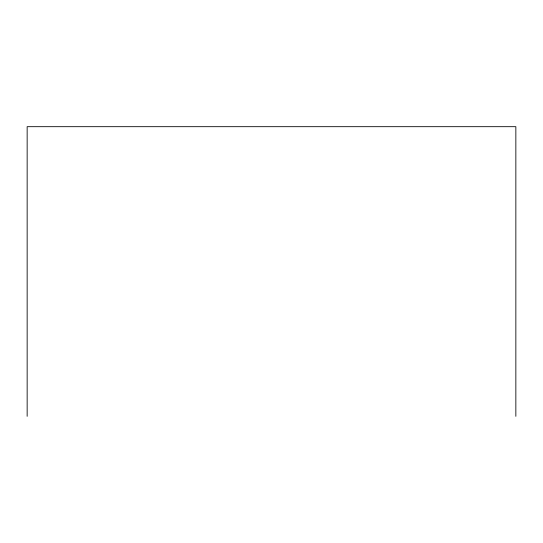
<?xml version="1.0" encoding="UTF-8"?>
<svg xmlns="http://www.w3.org/2000/svg" width="543" height="543" viewBox="0 0 543 543"><rect width="100%" height="100%" fill="white"/><g stroke="black" fill="none" stroke-linecap="round" stroke-linejoin="round"><path stroke-width="0.81" d="M515.85 416.318L515.85 126.682L27.15 126.682L27.15 416.318"/></g></svg>
